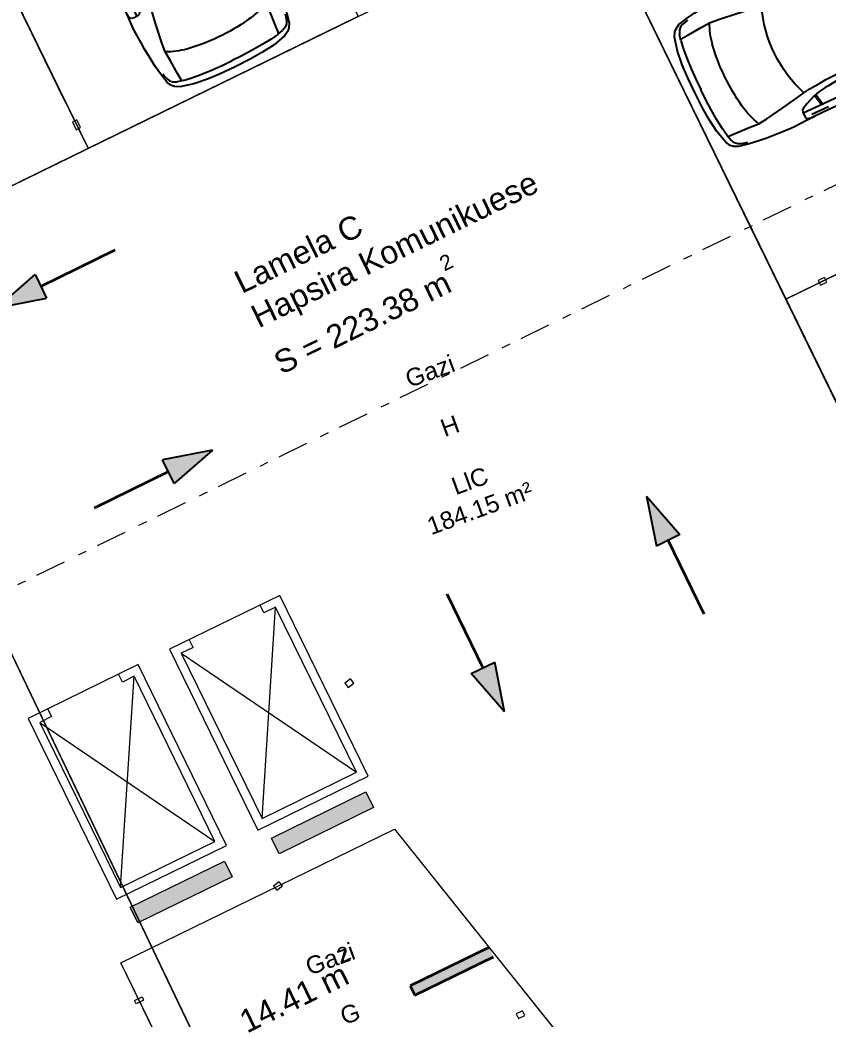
# Model space of a CAD drawing. Header units: metres. Extents: x 7511783 to 7512372, y 4692307 to 4692611.
# Drawn here: x 7512322.15 to 7512331.39, y 4692562.33 to 4692573.75 of the extents above; entities that cross this region are included whole.
import ezdxf

# ---------------------------------------------------------------- set-up
doc = ezdxf.new("R2010")
doc.units = ezdxf.units.M
doc.linetypes.add('Dot & Dashed', pattern=[670.2777624130249, 352.777767181396, -176.388883590699, 0, -141.11111164093])
doc.linetypes.add('Long Dashed', pattern=[793.7499761581425, 476.2499928474427, -317.4999833106998])
for name, color, linetype, lineweight in [('2D Drafting - General_Pen_No__2', 8, 'Continuous', 0), ('2D Drafting - General_Pen_No__42', 8, 'Continuous', 0), ('2D Drafting - General_Pen_No__82', 253, 'Continuous', 0), ('A - Fill Zone_Pen_No__156', 165, 'Continuous', 0), ('A - Muret', 7, 'Continuous', 0), ('A - Muret_Pen_No__102', 254, 'Continuous', 0), ('A - Muret_Pen_No__7', 7, 'Continuous', 0), ('A - Shtyllat', 7, 'Continuous', 0), ('A - Shtyllat_Pen_No__1', 7, 'Continuous', 0), ('A -Polyline', 7, 'Continuous', 0), ('A -Polyline_Pen_No__42', 8, 'Continuous', 0), ('A -Polyline_Pen_No__48', 14, 'Continuous', 0), ('A -Polyline_Pen_No__8', 14, 'Continuous', 0), ('garazhat-netw-amiri - b1', 20, 'Continuous', 0), ('Interior - Furniture _Pen_No__42', 8, 'Continuous', 0), ('Marker - Section', 7, 'Continuous', 0), ('Marker - Section_Pen_No__85', 151, 'Continuous', 0), ('vijat rregullim', 1, 'Continuous', 0)]:
    doc.layers.add(name, color=color, linetype=linetype, lineweight=lineweight)
doc.styles.add('GENERATED_STYLE_1', font='arial.ttf')
doc.styles.get("Standard").update_dxf_attribs({"font": 'arial.ttf'})

# ---------------------------------------------------------------- blocks, each defined once
blk = doc.blocks.new('Wall_26', base_point=(-600.0000000000014, -11500.83965125988))
at = {"layer": 'A - Muret_Pen_No__102', "linetype": 'Continuous', "lineweight": 0}
blk.add_hatch(color=254, dxfattribs=at).paths.add_polyline_path([(-600.0000000000014, -11500.83965125988), (-1600.000000000003, -11500.83965125988), (-1600.000000000003, -11620.83965125988), (-600.0000000000014, -11620.83965125988)])
at = {"layer": 'A - Muret_Pen_No__7', "color": 7, "linetype": 'Continuous', "lineweight": 35, "flags": 128}
for points in [[(-600.0000000000014, -11500.83965125988), (-1600.000000000003, -11500.83965125988)], [(-1600.000000000003, -11500.83965125988), (-1600.000000000003, -11620.83965125988)], [(-1600.000000000003, -11620.83965125988), (-600.0000000000014, -11620.83965125988)]]:
    blk.add_lwpolyline(points, dxfattribs=at)
blk = doc.blocks.new('Column_26', base_point=(2802.500000000002, 14980))
at = {"layer": 'A - Shtyllat_Pen_No__1', "color": 7, "linetype": 'Continuous', "lineweight": 13, "flags": 128}
blk.add_lwpolyline([(2850.000000000003, 15000), (2850.000000000003, 14960), (2755.000000000002, 14960), (2755.000000000002, 15000)], close=True, dxfattribs=at)
blk = doc.blocks.new('Column_65', base_point=(6724.902781676206, 12956.7634294679))
at = {"layer": 'A - Shtyllat_Pen_No__1', "color": 7, "linetype": 'Continuous', "lineweight": 13, "flags": 128}
blk.add_lwpolyline([(6770.500561939939, 12936.24898492215), (6757.364026913966, 12994.79325404827), (6679.305001412474, 12977.27787401364), (6692.441536438447, 12918.73360488752)], close=True, dxfattribs=at)
blk = doc.blocks.new('Column_66', base_point=(6061.401064913532, 12807.88269917354))
at = {"layer": 'A - Shtyllat_Pen_No__1', "color": 7, "linetype": 'Continuous', "lineweight": 13, "flags": 128}
blk.add_lwpolyline([(6106.998845177264, 12787.3682546278), (6093.862310151291, 12845.91252375391), (6015.8032846498, 12828.39714371928), (6028.939819675772, 12769.85287459317)], close=True, dxfattribs=at)
blk = doc.blocks.new('Column_76', base_point=(6635.000000000004, 13874.91603487401))
at = {"layer": 'A - Shtyllat_Pen_No__1', "color": 7, "linetype": 'Continuous', "lineweight": 13, "flags": 128}
blk.add_lwpolyline([(6662.500000000004, 13924.91603487401), (6607.500000000003, 13924.91603487401), (6607.500000000003, 13824.91603487401), (6662.500000000004, 13824.91603487401)], close=True, dxfattribs=at)
blk = doc.blocks.new('Column_80', base_point=(445.0000000000011, 14410))
at = {"layer": 'A - Shtyllat_Pen_No__1', "color": 7, "linetype": 'Continuous', "lineweight": 13, "flags": 128}
blk.add_lwpolyline([(405.0000000000011, 14440), (405.0000000000011, 14380), (485.0000000000012, 14380), (485.0000000000012, 14440)], close=True, dxfattribs=at)
blk = doc.blocks.new('Column_81', base_point=(990.0000000000013, 13829.91603487401))
at = {"layer": 'A - Shtyllat_Pen_No__1', "color": 7, "linetype": 'Continuous', "lineweight": 13, "flags": 128}
blk.add_lwpolyline([(950.0000000000013, 13859.91603487401), (950.0000000000013, 13799.91603487401), (1030.000000000001, 13799.91603487401), (1030.000000000001, 13859.91603487401)], close=True, dxfattribs=at)
blk = doc.blocks.new('Car 05 22')
at = {"layer": 'Interior - Furniture _Pen_No__42', "color": 8, "linetype": 'Continuous', "lineweight": 25}
for p, q in [((1961.117547741, 983.221158223), (1928.938242309, 983.221158223)), ((1928.938242309, 983.221158223), (1957.843908175, 858.0544967500001)), ((1996.903176747, 974.9060932165999), (1961.117547741, 983.221158223)), ((2026.89661068, 945.007687052), (1996.903176747, 974.9060932165999)), ((2054.5732194, 897.577022836), (2026.89661068, 945.007687052)), ((-585.227090103, 801.027979058), (-706.3378894982, 775.7872218095)), ((-483.1389679684001, 817.2581826864), (-585.227090103, 801.027979058)), ((-372.3345973750002, 830.229933465), (-483.1389679684001, 817.2581826864)), ((-251.752794228, 841.043733947), (-372.3345973750002, 830.229933465)), ((-168.2198443133, 844.6061713611999), (-251.752794228, 841.043733947)), ((-78.35772569479998, 850.6357850930001), (-168.2198443133, 844.6061713611999)), ((-24.036324899, 852.2918850640001), (-78.35772569479998, 850.6357850930001)), ((40.3182760438, 852.3336850629998), (-24.036324899, 852.2918850640001)), ((230.8030912739, 845.5192631063), (40.3182760438, 852.3336850629998)), ((124.560977278, 791.3967861309999), (129.0398444, 820.4687779309999)), ((129.0398444, 820.4687779309999), (138.886242882, 832.3883788069998)), ((138.886242882, 832.3883788069998), (165.168377873, 840.275885275)), ((165.168377873, 840.275885275), (194.733578306, 844.324685204)), ((194.733578306, 844.324685204), (230.803091274, 845.519263106)), ((210.873013229, 809.2317387879999), (418.0703055720001, 816.1926024380003)), ((400.0158099590001, 847.596806379), (230.8030912739, 845.5192631063)), ((590.7241636140001, 851.6786068920001), (400.0158099590001, 847.596806379)), ((856.5325990199999, 856.169707455), (590.7241636140001, 851.6786068920001)), ((1129.8609284, 858.5331077519999), (856.5325990199999, 856.169707455)), ((1115.14443198, 808.948201529), (1108.59023357, 773.98329714)), ((1119.51383092, 833.2672045809999), (1115.14443198, 808.948201529)), ((1120.16623076, 836.3248049650001), (1119.51383092, 833.2672045809999)), ((1120.69723063, 838.160005195), (1120.16623076, 836.3248049650001)), ((1129.8609284, 858.5331077519999), (1120.69723063, 838.160005195)), ((1536.1071561, 860.3802508980001), (1129.8609284, 858.5331077519999)), ((1162.63563846, 830.4777734580001), (1220.13025657, 829.0713745190002)), ((1220.13025657, 829.0713745190002), (1369.65750367, 831.489072695)), ((1957.843908175, 858.0544967500001), (1536.1071561, 860.3802508980001)), ((1957.84390817, 858.0544967500001), (1977.22141076, 777.427813481)), ((2067.91700908, 857.6794056350001), (2054.5732194, 897.577022836)), ((2063.35562216, 792.2740022800001), (2070.42572439, 799.8521965630001)), ((2119.91703998, 857.4374531180001), (2067.91700908, 857.6794056350001)), ((2075.28112592, 835.6608695470001), (2067.91700908, 857.6794056350001)), ((2070.42572439, 799.8521965630001), (2075.2191259, 809.3983893609999)), ((2075.2191259, 809.3983893609999), (2075.28112592, 835.6608695470001)), ((2193.165590015, 856.4504063259001), (2119.91703998, 857.4374531180001)), ((2148.02030692, 790.4828861469999), (2166.81146925, 813.814537484)), ((2166.81146925, 813.814537484), (2182.27381684, 834.081841238)), ((2182.27381684, 834.081841238), (2193.16559002, 856.4504063260001)), ((2808.01466132, 852.5547640039999), (2193.165590015, 856.4504063259001)), ((2855.711363900001, 852.6327640009998), (2808.01466132, 852.5547640039999)), ((2808.01466132, 852.5547640039999), (2876.86636504, 843.317264394)), ((2891.44016583, 852.5287640049999), (2855.711363900001, 852.6327640009998)), ((2876.86636504, 843.317264394), (2954.16376923, 813.731165643)), ((2922.51356751, 852.034364026), (2891.44016583, 852.5287640049999)), ((2904.11849592, 832.8863289209997), (2905.06820589, 832.8379901159999)), ((2945.17226874, 849.4061641369999), (2922.51356751, 852.034364026)), ((2989.61447115, 839.6482645490003), (2945.17226874, 849.4061641369999)), ((2954.16376923, 813.731165643), (3075.78877375, 774.6896785450001)), ((3013.55027244, 833.064864827), (2989.61447115, 839.6482645490003)), ((3154.26138006, 782.5577669589998), (3013.55027244, 833.064864827)), ((-784.8200333720001, 721.8124613509999), (-815.0478655078, 667.7598955197002)), ((-757.6903274910002, 747.022066986), (-784.8200333720001, 721.8124613509999)), ((-706.3378894982, 775.7872218095), (-757.6903274910002, 747.022066986)), ((-729.425104913, 716.3992494200002), (-750.577082573, 669.7773949330001)), ((-701.0941271610001, 743.2591195180001), (-729.425104913, 716.3992494200002)), ((-664.8727541800001, 760.961322365), (-701.0941271610001, 743.2591195180001)), ((-626.571782751, 772.4860242179999), (-664.8727541800001, 760.961322365)), ((-594.8871138119998, 778.4895580349998), (-626.571782751, 772.4860242179999)), ((125.693926866, 743.8968737240001), (124.560977278, 791.3967861309999)), ((327.3887276080001, 761.920895626), (125.394377448, 756.455747737)), ((132.429139117, 722.8048827370001), (125.693926866, 743.8968737240001)), ((146.670770152, 710.6062742990001), (132.429139117, 722.8048827370001)), ((171.252864179, 696.6287725440001), (146.670770152, 710.6062742990001)), ((212.566754139, 676.5412700230002), (171.252864179, 696.6287725440001)), ((521.9507803269998, 764.6728959719999), (327.3887276080001, 761.920895626)), ((355.2943663540001, 762.315609428), (339.1227247570001, 683.1192857359999)), ((373.4006373970002, 762.5717151969999), (357.2289958010001, 683.375391506)), ((813.627009446, 769.327996556), (521.9507803269998, 764.6728959719999)), ((1108.59023357, 773.98329714), (813.627009446, 769.327996556)), ((1036.25651944, 772.8416796290002), (996.5002997029998, 578.7916468290002)), ((1041.96657906, 578.0240872360001), (1107.56627095, 773.967136299)), ((1173.32542975, 774.895061201), (1090.33970038, 577.89253068)), ((1108.59023357, 773.98329714), (1537.61805657, 780.025947399)), ((1537.61805657, 780.025611521), (1974.99295641, 786.0764425990001)), ((2000.39650233, 701.591770694), (1730.35620914, 633.8338533080002)), ((1939.15395607, 686.22492547), (1995.917261, 777.427813481)), ((1977.22141076, 777.427813481), (2019.59119012, 777.427813481)), ((2000.39650233, 701.591770694), (2213.53100788, 762.9814866290001)), ((2019.59119012, 777.427813481), (2044.48611622, 783.069509224)), ((2044.48611622, 783.069509224), (2063.35562216, 792.2740022800001)), ((2068.68333559, 787.696981005), (2065.39356605, 794.4584027669999)), ((2068.68333559, 787.696981005), (2148.02030692, 790.4828861469999)), ((2106.51930118, 732.1586113790001), (2148.02030692, 790.4828861469999)), ((2122.045506540001, 659.9572884350001), (2293.79610906, 697.6509877739999)), ((2148.02030692, 790.4828861469999), (2205.61920777, 792.204186117)), ((2205.61920777, 792.204186117), (2227.21980808, 791.0038861380001)), ((2226.59190807, 769.8777067159999), (2213.53100788, 762.9814866290001)), ((2213.53100788, 762.9814866290001), (2238.34670825, 752.240186817)), ((2234.36910819, 773.9630864369999), (2226.59190807, 769.8828865080001)), ((2227.21980808, 791.0038861380001), (2232.61990816, 790.029986155)), ((2232.61990816, 790.029986155), (2237.93539134, 787.2871225249999)), ((2238.46067648, 776.864360243), (2234.36910819, 773.9630864369999)), ((2240.81890828, 784.03918626), (2237.93539134, 787.2871225249999)), ((2238.34670825, 752.240186817), (2258.53170854, 739.717487037)), ((2238.46067648, 776.864360243), (2240.85090828, 780.5209863219999)), ((2240.85090828, 780.5209863219999), (2240.81890828, 784.03918626)), ((2258.53170854, 739.717487037), (2269.0398087, 731.086787188)), ((2269.0398087, 731.086787188), (2278.83550884, 721.965087348)), ((2278.83550884, 721.965087348), (2293.79610906, 697.6509877739999)), ((2293.79610906, 697.6509877739999), (2317.1870094, 700.7385877199999)), ((2293.79610906, 697.6386630720001), (2293.79610906, 697.6509877739999)), ((2317.1870094, 700.7385877199999), (2345.74280982, 702.7498876850001)), ((2355.134199750001, 639.912801441), (2317.1870094, 700.7385877199999)), ((2345.74280982, 702.7498876850001), (2378.929310310001, 702.0184876970001)), ((2410.10490185, 649.1086815510001), (2378.929310310001, 702.0184876970001)), ((2378.929310310001, 702.0184876970001), (2410.57231077, 694.2028878339999)), ((2410.57231077, 694.2028878339999), (2410.58631694, 694.1782473540001)), ((2428.73881104, 681.7061880529999), (2410.57231077, 694.2028878339999)), ((2428.73881104, 681.7061880529999), (2457.25830016, 700.035535323)), ((2457.25830016, 700.035535323), (2535.4819126, 697.9905877680001)), ((2535.422612600001, 697.9916562040003), (2673.21491462, 695.5089878119999)), ((2535.46586986, 697.9894090810001), (2535.4819126, 697.988971943)), ((2673.21491462, 695.5089878119999), (2787.200816290001, 691.4809878819998)), ((2787.200816290001, 691.4809878819998), (2868.415817480001, 687.223087957)), ((2868.395882330001, 687.22488671), (2959.72331881, 678.984388101)), ((2959.72331881, 678.984388101), (2868.415817480001, 687.1969879569999)), ((3022.47491973, 758.305686711), (3023.66221975, 762.4851866380001)), ((3024.49924208, 753.7186598590001), (3022.47491973, 758.305686711)), ((3023.66221975, 762.4851866380001), (3034.64521991, 765.0503865930001)), ((3037.91041996, 743.452886971), (3024.49924208, 753.7186598590001)), ((3034.64521991, 765.0503865930001), (3046.93432009, 763.817386614)), ((3050.61522015, 730.6688871950001), (3037.91041996, 743.452886971)), ((3046.93432009, 763.817386614), (3060.9451203, 762.9292866300001)), ((3064.50712035, 714.6457874760001), (3050.61522015, 730.6688871950001)), ((3060.9451203, 762.9292866300001), (3089.85712072, 757.3861867269998)), ((3076.97452053, 697.807687771), (3064.50712035, 714.6457874760001)), ((3100.48402088, 763.1120866269999), (3075.78877375, 774.6896785450001)), ((3100.00912087, 656.556188494), (3076.97452053, 697.807687771)), ((3089.85712072, 757.3861867269998), (3108.43932099, 751.4304868319999)), ((3114.13862108, 753.3111867989999), (3100.48402088, 763.1120866269999)), ((3108.43932099, 751.4304868319999), (3122.8656212, 746.4359869189999)), ((3122.8656212, 746.4359869189999), (3114.13862108, 753.3111867989999)), ((3170.0706946, 726.5554905960001), (3122.8656212, 746.4359869189999)), ((3235.883818752, 747.6101556219), (3154.26138006, 782.5577669589998)), ((3211.69204952, 701.0151137130001), (3170.0706946, 726.5554905960001)), ((3254.25934432, 663.1775183300001), (3211.69204952, 701.0151137130001)), ((3269.07948628, 728.3294692490001), (3235.883818752, 747.6101556219)), ((3298.56678787, 705.6390702070001), (3269.07948628, 728.3294692490001)), ((3337.33388997, 663.3806719909999), (3298.56678787, 705.6390702070001)), ((-815.0478655078, 667.7598955197002), (-855.0523550635, 511.0116477078998)), ((-768.2719792499998, 602.2788720830002), (-782.764796709, 510.0106247469999)), ((-768.2719792499998, 602.2788720830002), (-750.577082573, 669.7773949330001)), ((-764.3441764490001, 617.261773195), (-665.728145997, 623.9546285630003)), ((-665.728145997, 623.9546285630003), (-500.877431885, 634.180288886)), ((-500.877431885, 634.180288886), (-383.0238853850001, 641.9613403830001)), ((-383.0238853850001, 641.9613403830001), (-274.220886173, 631.318400078)), ((-274.220886173, 631.318400078), (-56.404854203, 600.536895199)), ((-56.404854203, 600.536895199), (145.941775497, 566.5900898169999)), ((266.3151410770001, 654.566867265), (212.566754139, 676.5412700230002)), ((319.4903281550001, 636.426864989), (266.3151410770001, 654.566867265)), ((392.7088835140001, 617.8124267930001), (319.4903281550001, 636.426864989)), ((339.1227247570001, 683.1192857359999), (329.5580559370001, 633.8673348859999)), ((357.2289958010001, 683.375391506), (346.76505809, 629.492778784)), ((474.8166917820001, 607.1053878569999), (392.7088835140001, 617.8124267930001)), ((521.3449804749999, 601.6186871690002), (474.8166917820001, 607.1053878569999)), ((569.9935686519999, 596.8381865689998), (521.3449804749999, 601.6186871690002)), ((652.59274858, 590.9845858339997), (569.9935686519999, 596.8381865689998)), ((772.8388193580001, 584.9903850819998), (652.59274858, 590.9845858339997)), ((907.2666866909999, 580.298084493), (772.8388193580001, 584.9903850819998)), ((1041.96657906, 578.0240872360001), (907.2666866909999, 580.298084493)), ((1227.79815085, 577.5186957939999), (1041.96657906, 578.0240872360001)), ((1316.09897866, 580.475793563), (1227.79815085, 577.5186957939999)), ((1403.02450604, 584.4121905939998), (1316.09897866, 580.475793563)), ((1483.8761315, 590.1361862749999), (1403.02450604, 584.4121905939998)), ((1562.00595611, 600.596478384), (1483.8761315, 590.1361862749999)), ((1730.35620914, 633.8338533080002), (1562.00595611, 600.596478384)), ((1610.72419049, 544.0665862469999), (1779.61280153, 581.7538898049997)), ((1779.61280153, 581.7538898049997), (1952.84760406, 621.338789111)), ((1952.84760406, 621.338789111), (2122.045506540001, 659.9572884350001)), ((2379.77420337, 575.387091212), (2355.13301598, 639.9159014410001)), ((2397.334105950001, 514.2584815219999), (2379.77250853, 575.3929912130001)), ((2436.02871163, 583.2244924540001), (2410.10490185, 649.1086815510001)), ((2428.77597173, 681.700745325), (2428.73881104, 681.7061880529999)), ((2428.77597173, 681.700745325), (2456.66545813, 639.8418234830003)), ((2453.63941421, 521.616582688), (2436.02871163, 583.2244924540001)), ((2456.66545813, 639.8418234830003), (2487.236391870001, 574.2621729599999)), ((2487.236391870001, 574.2621729599999), (2491.79934275, 562.0052962960001)), ((2959.72331881, 678.984388101), (3047.2313201, 666.2002883250001)), ((3047.20992906, 666.2041971140001), (3100.00912087, 656.556188494)), ((3152.92075342, 553.873393456), (3100.00912087, 656.556188494)), ((3301.867263790001, 602.80900872), (3254.25934432, 663.1775183300001)), ((3301.867263790001, 602.80900872), (3346.015513130001, 501.4217980699999)), ((3374.49419199, 603.583974516), (3337.33388997, 663.3806719909999)), ((3418.40079436, 512.7439783509999), (3374.49419199, 603.583974516)), ((-855.0523550635, 511.0116477078998), (-874.6778528530002, 344.9579771100001)), ((-782.7621654889999, 510.027376359), (-794.5333543099999, 390.6265818930001)), ((145.941775497, 566.5900898169999), (233.261172115, 552.312592089)), ((233.261172115, 552.312592089), (315.3092800730001, 541.359190513)), ((315.2936019620001, 541.3606176840001), (384.2945810830001, 535.0794906230001)), ((384.2815104790001, 535.080362318), (454.174320738, 530.4191213629999)), ((454.170282107, 530.4193907049998), (526.242583163, 526.2868907769997)), ((526.2331313149998, 526.2873073839999), (627.7018846490002, 521.814890855)), ((627.698546207, 521.8149872519999), (756.75876515, 518.0884218199999)), ((756.75876515, 518.0884218199999), (1322.62824821, 518.052230308)), ((1322.62824821, 518.052230308), (1420.49779626, 521.652890858)), ((1420.49066257, 521.652523245), (1466.64156934, 524.030772681)), ((1466.62639694, 524.0299908169999), (1510.87647584, 527.594696836)), ((1510.85529759, 527.5929907539999), (1554.25309822, 533.0576906580001)), ((1554.25309822, 533.0576906580001), (1596.82961355, 540.969674969)), ((1597.28918852, 541.1774857889999), (1596.65116701, 540.8889849259999)), ((2419.31580918, 395.7362626700001), (2397.33316008, 514.2635815229997)), ((2477.61661773, 401.0764635800001), (2453.63941421, 521.616582688)), ((2491.79994982, 562.0052962960001), (2517.90263133, 477.034766618)), ((2517.90263133, 477.034766618), (2537.54372273, 384.0810341510001)), ((3189.62073735, 475.569766106), (3152.92075342, 553.873393456)), ((3199.39883308, 466.7584630290001), (3189.62073735, 475.569766106)), ((3220.69886845, 454.388540188), (3199.39883308, 466.7584630290001)), ((3346.015513130001, 501.4217980699999), (3374.297465860001, 419.557472908)), ((3457.47689648, 393.0984834030001), (3418.40079436, 512.7439783509999)), ((-874.6778528530002, 344.9579771100001), (-882.944054645, 194.680643518)), ((-794.5333543099999, 390.6265818930001), (-802.4328468090001, 258.715288008)), ((2433.73206705, 266.091642182), (2419.31580918, 395.7362626700001)), ((2493.88922012, 269.050242651), (2477.61661773, 401.0764635800001)), ((2537.54372273, 384.0810341510001), (2551.45611664, 285.6281997640001)), ((3256.10680826, 439.2417534179999), (3220.67662376, 454.4014587129999)), ((3288.390194130001, 425.101248479), (3256.10680826, 439.2417534179999)), ((3319.36158057, 408.41284265), (3288.390194130001, 425.101248479)), ((3353.46269085, 384.2512837760001), (3319.36158057, 408.41284265)), ((3321.23357975, 370.497229407), (3320.99727986, 362.132926485)), ((3320.99727986, 362.132926485), (3338.31527228, 276.8564967000001)), ((3324.654278260001, 377.297531782), (3321.23357975, 370.497229407)), ((3328.30797666, 379.591332583), (3324.654278260001, 377.297531782)), ((3338.468372210001, 379.4523325350001), (3328.30797666, 379.591332583)), ((3363.640761200001, 357.811724976), (3338.468372210001, 379.4523325350001)), ((3377.182392130001, 359.9734848010001), (3353.46269085, 384.2512837760001)), ((3396.66521323, 315.8049103040001), (3363.640761200001, 357.811724976)), ((3391.09039087, 344.247647689), (3374.297465860001, 419.557472908)), ((3391.09039087, 344.247647689), (3377.182392130001, 359.9734848010001)), ((3468.34279707, 330.9338860280001), (3457.47689648, 393.0984834030001)), ((-802.4328468090001, 258.715288008), (-806.8131426489999, 124.936494209)), ((2441.61713002, 131.955220918), (2433.73181129, 266.093942182)), ((2503.10292147, 133.173421111), (2493.88922012, 269.050242651)), ((2551.45611664, 285.6281997640001), (2559.71041303, 193.693567653)), ((3338.31527228, 276.8564967000001), (3351.882966340001, 172.661960307)), ((3408.0703938, 289.3779877820001), (3396.66521323, 315.8049103040001)), ((3408.0703938, 289.3779877820001), (3413.77629411, 267.259988716)), ((3413.77548775, 267.2641933500001), (3418.45445829, 242.866384828)), ((3418.452194370001, 242.878189745), (3424.044894670001, 200.723791525)), ((3474.4914974, 263.721088865), (3468.34279707, 330.9338860280001)), ((3478.33319761, 199.917191559), (3474.4914974, 263.721088865)), ((-882.944054645, 194.680643518), (-885.3767076889999, 0)), ((-806.8131426489999, 124.936494209), (-808.0470753050001, 0)), ((2444.0197128, -0.0273000043277), (2441.61701245, 131.957220918)), ((2506.01959488, -3.86e-13), (2503.10292147, 133.173421111)), ((2559.71041303, 193.693567653), (2564.38081099, 101.185635342)), ((3351.882966340001, 172.661960307), (3358.343763510001, 75.87012649980001)), ((3424.044894670001, 200.723791525), (3427.72848251, 152.023715234)), ((3432.36383112, 39.98011396419999), (3427.72848251, 152.023715234)), ((3479.35651311, 164.9481933352), (3478.33319761, 199.917191559)), ((3489.519598210001, 164.9481933352), (3479.35651311, 164.9481933352)), ((3489.519598210001, -164.9481933352), (3489.519598210001, 164.9481933352)), ((-885.3767076889999, 0), (-882.944054645, -194.680643518)), ((-806.8131426489999, -124.936494209), (-808.0470753050001, 1.477e-13)), ((2444.0197128, 0.0273000043271), (2441.61701245, -131.957220918)), ((2564.38081099, 101.185635342), (2566.01761027, -0.00610000213065)), ((2564.38081099, -101.185635342), (2566.01761027, 0.00610000212997)), ((3353.95786543, 27.8932505984), (3358.343763510001, 75.87012649980001)), ((3353.95786543, 27.8932505984), (3353.95786543, -0.7649002671629999)), ((3353.95786543, -27.8932505984), (3353.95786543, 0.7649002671619999)), ((3370.89075802, 11.74110410089999), (3370.32315827, -0.7649002671629999)), ((3370.89075802, -11.74110410089999), (3370.32315827, 0.7649002671619999)), ((3372.49235732, 23.6550082622), (3370.89075802, 11.74110410089999)), ((3376.267285060001, 38.99395092400001), (3372.49235732, 23.6550082622)), ((3381.98685317, 46.5714162664), (3376.267285060001, 38.99395092400001)), ((3386.21005132, 48.3522168884), (3381.98685317, 46.5714162664)), ((3386.21005132, 48.3522168884), (3394.28954778, 48.3522168884)), ((3398.51284593, 46.5714162664), (3394.28954778, 48.3522168884)), ((3404.23226311, 38.99375151340001), (3398.51284593, 46.5714162664)), ((3404.23226311, 38.99375151340001), (3408.00714178, 23.6550082622)), ((3408.00714178, 23.6550082622), (3409.766541010001, 8.055102813469999)), ((3409.766541010001, 8.055102813469999), (3409.766541010001, -4.961e-13)), ((3431.76949509, 57.3729975776), (3431.76949509, 56.7710829698)), ((3432.04453126, -0.0109000038072), (3432.36383112, 39.98011396419999)), ((3432.04453126, 0.0109000038063), (3432.36383112, -39.98011396419999)), ((2506.01959488, -2.78e-13), (2503.10292147, -133.173421111)), ((2559.71041303, -193.693567653), (2564.38081099, -101.185635342)), ((3351.882966340001, -172.661960307), (3358.343763510001, -75.87012649980001)), ((3353.95786543, -27.8932505984), (3358.343763510001, -75.87012649980001)), ((3372.49235732, -23.6550082622), (3370.89075802, -11.74110410089999)), ((3376.267285060001, -38.99395092400001), (3372.49235732, -23.6550082622)), ((3381.98685317, -46.5714162664), (3376.267285060001, -38.99395092400001)), ((3386.21005132, -48.3522168884), (3381.98685317, -46.5714162664)), ((3386.21005132, -48.3522168884), (3394.28954778, -48.3522168884)), ((3398.51284593, -46.5714162664), (3394.28954778, -48.3522168884)), ((3404.23226311, -38.99375151340001), (3398.51284593, -46.5714162664)), ((3404.23226311, -38.99375151340001), (3408.00714178, -23.6550082622)), ((3408.00714178, -23.6550082622), (3409.766541010001, -8.055102813469999)), ((3409.766541010001, -8.055102813469999), (3409.766541010001, -3.892e-13)), ((3432.36383112, -39.98011396419999), (3427.72848251, -152.023715234)), ((3431.76949509, -57.3729975776), (3431.76949509, -56.7710829698)), ((-882.944054645, -194.680643518), (-874.6778528530002, -344.9579771100001)), ((-802.4328468090001, -258.715288008), (-806.8131426489999, -124.936494209)), ((2441.61713002, -131.955220918), (2433.73181129, -266.093942182)), ((2503.10292147, -133.173421111), (2493.88922012, -269.050242651)), ((2551.45611664, -285.6281997640001), (2559.71041303, -193.693567653)), ((3338.31527228, -276.8564967000001), (3351.882966340001, -172.661960307)), ((3418.452194370001, -242.878189745), (3424.044894670001, -200.723791525)), ((3424.044894670001, -200.723791525), (3427.72848251, -152.023715234)), ((3474.4914974, -263.721088865), (3478.33319761, -199.917191559)), ((3478.33319761, -199.917191559), (3479.35651311, -164.9481933352)), ((3479.35651311, -164.9481933352), (3489.519598210001, -164.9481933352)), ((-794.5333543099999, -390.6265818930001), (-802.4328468090001, -258.715288008)), ((2433.73206705, -266.091642182), (2419.31580918, -395.7362626700001)), ((2493.88922012, -269.050242651), (2477.61661773, -401.0764635800001)), ((2537.54372273, -384.0810341510001), (2551.45611664, -285.6281997640001)), ((3320.99727986, -362.132926485), (3338.31527228, -276.8564967000001)), ((3396.66521323, -315.8049103040001), (3363.640761200001, -357.811724976)), ((3408.0703938, -289.3779877820001), (3396.66521323, -315.8049103040001)), ((3408.0703938, -289.3779877820001), (3413.77629411, -267.259988716)), ((3413.77548775, -267.2641933500001), (3418.45445829, -242.866384828)), ((3457.47689648, -393.0984834030001), (3468.34279707, -330.9338860280001)), ((3468.34279707, -330.9338860280001), (3474.4914974, -263.721088865)), ((-874.6778528530002, -344.9579771100001), (-855.0523550635, -511.0116477078998)), ((-782.7621654889999, -510.027376359), (-794.5333543099999, -390.6265818930001)), ((2419.31580918, -395.7362626700001), (2397.33316008, -514.2635815229997)), ((2477.61661773, -401.0764635800001), (2453.63941421, -521.616582688)), ((2517.90263133, -477.034766618), (2537.54372273, -384.0810341510001)), ((3220.69886845, -454.388540188), (3199.39883308, -466.7584630290001)), ((3256.10680826, -439.2417534179999), (3220.67662376, -454.4014587129999)), ((3288.390194130001, -425.101248479), (3256.10680826, -439.2417534179999)), ((3319.36158057, -408.41284265), (3288.390194130001, -425.101248479)), ((3353.46269085, -384.2512837760001), (3319.36158057, -408.41284265)), ((3321.23357975, -370.497229407), (3320.99727986, -362.132926485)), ((3324.654278260001, -377.297531782), (3321.23357975, -370.497229407)), ((3328.30797666, -379.591332583), (3324.654278260001, -377.297531782)), ((3338.468372210001, -379.4523325350001), (3328.30797666, -379.591332583)), ((3363.640761200001, -357.811724976), (3338.468372210001, -379.4523325350001)), ((3346.015513130001, -501.4217980699999), (3374.297465860001, -419.557472908)), ((3377.182392130001, -359.9734848010001), (3353.46269085, -384.2512837760001)), ((3391.09039087, -344.247647689), (3374.297465860001, -419.557472908)), ((3391.09039087, -344.247647689), (3377.182392130001, -359.9734848010001)), ((3418.40079436, -512.7439783509999), (3457.47689648, -393.0984834030001)), ((-855.0523550635, -511.0116477078998), (-815.0478655078, -667.7598955197002)), ((-768.2719792499998, -602.2788720830002), (-782.764796709, -510.0106247469999)), ((-56.404854203, -600.536895199), (145.941775497, -566.5900898169999)), ((145.941775497, -566.5900898169999), (233.261172115, -552.312592089)), ((233.261172115, -552.312592089), (315.3092800730001, -541.359190513)), ((315.2936019620001, -541.3606176840001), (384.2945810830001, -535.0794906230001)), ((384.2815104790001, -535.080362318), (454.174320738, -530.4191213629999)), ((454.170282107, -530.4193907049998), (526.242583163, -526.2868907769997)), ((526.2331313149998, -526.2873073839999), (627.7018846490002, -521.814890855)), ((627.698546207, -521.8149872519999), (756.75876515, -518.0884218199999)), ((756.75876515, -518.0884218199999), (1322.62824821, -518.052230308)), ((1322.62824821, -518.052230308), (1420.49779626, -521.652890858)), ((1420.49066257, -521.652523245), (1466.64156934, -524.030772681)), ((1466.62639694, -524.0299908169999), (1510.87647584, -527.594696836)), ((1510.85529759, -527.5929907539999), (1554.25309822, -533.0576906580001)), ((1554.25309822, -533.0576906580001), (1596.82961355, -540.969674969)), ((1597.28918852, -541.1774857889999), (1596.65116701, -540.8889849259999)), ((1610.72419049, -544.0665862469999), (1779.61280153, -581.7538898049997)), ((2397.334105950001, -514.2584815219999), (2379.77250853, -575.3929912130001)), ((2453.63941421, -521.616582688), (2436.02871163, -583.2244924540001)), ((2487.236391870001, -574.2621729599999), (2491.79934275, -562.0052962960001)), ((2491.79994982, -562.0052962960001), (2517.90263133, -477.034766618)), ((3152.92075342, -553.873393456), (3100.00912087, -656.556188494)), ((3189.62073735, -475.569766106), (3152.92075342, -553.873393456)), ((3199.39883308, -466.7584630290001), (3189.62073735, -475.569766106)), ((3301.867263790001, -602.80900872), (3346.015513130001, -501.4217980699999)), ((3374.49419199, -603.583974516), (3418.40079436, -512.7439783509999)), ((-815.0478655078, -667.7598955197002), (-784.8200333720001, -721.8124613509999)), ((-768.2719792499998, -602.2788720830002), (-750.577082573, -669.7773949330001)), ((-764.3441764490001, -617.261773195), (-665.728145997, -623.9546285630003)), ((-729.425104913, -716.3992494200002), (-750.577082573, -669.7773949330001)), ((-665.728145997, -623.9546285630003), (-500.877431885, -634.180288886)), ((-500.877431885, -634.180288886), (-383.0238853850001, -641.9613403830001)), ((-383.0238853850001, -641.9613403830001), (-274.220886173, -631.318400078)), ((-274.220886173, -631.318400078), (-56.404854203, -600.536895199)), ((212.566754139, -676.5412700230002), (171.252864179, -696.6287725440001)), ((266.3151410770001, -654.566867265), (212.566754139, -676.5412700230002)), ((319.4903281550001, -636.426864989), (266.3151410770001, -654.566867265)), ((392.7088835140001, -617.8124267930001), (319.4903281550001, -636.426864989)), ((339.1227247570001, -683.1192857359999), (329.5580559370001, -633.8673348859999)), ((355.2943663540001, -762.315609428), (339.1227247570001, -683.1192857359999)), ((357.2289958010001, -683.375391506), (346.76505809, -629.492778784)), ((373.4006373970002, -762.5717151969999), (357.2289958010001, -683.375391506)), ((474.8166917820001, -607.1053878569999), (392.7088835140001, -617.8124267930001)), ((521.3449804749999, -601.6186871690002), (474.8166917820001, -607.1053878569999)), ((569.9935686519999, -596.8381865689998), (521.3449804749999, -601.6186871690002)), ((652.59274858, -590.9845858339997), (569.9935686519999, -596.8381865689998)), ((772.8388193580001, -584.9903850819998), (652.59274858, -590.9845858339997)), ((907.2666866909999, -580.298084493), (772.8388193580001, -584.9903850819998)), ((1041.96657906, -578.0240872360001), (907.2666866909999, -580.298084493)), ((1036.25651944, -772.8416796290002), (996.5002997029998, -578.7916468290002)), ((1227.79815085, -577.5186957939999), (1041.96657906, -578.0240872360001)), ((1041.96657906, -578.0240872360001), (1107.56627095, -773.967136299)), ((1173.32542975, -774.895061201), (1090.33970038, -577.89253068)), ((1316.09897866, -580.475793563), (1227.79815085, -577.5186957939999)), ((1403.02450604, -584.4121905939998), (1316.09897866, -580.475793563)), ((1483.8761315, -590.1361862749999), (1403.02450604, -584.4121905939998)), ((1562.00595611, -600.596478384), (1483.8761315, -590.1361862749999)), ((1730.35620914, -633.8338533080002), (1562.00595611, -600.596478384)), ((2000.39650233, -701.591770694), (1730.35620914, -633.8338533080002)), ((1779.61280153, -581.7538898049997), (1952.84760406, -621.338789111)), ((1952.84760406, -621.338789111), (2122.045506540001, -659.9572884350001)), ((2122.045506540001, -659.9572884350001), (2293.79610906, -697.6509877739999)), ((2355.134199750001, -639.912801441), (2317.1870094, -700.7385877199999)), ((2379.77420337, -575.387091212), (2355.13301598, -639.9159014410001)), ((2410.10490185, -649.1086815510001), (2378.929310310001, -702.0184876970001)), ((2436.02871163, -583.2244924540001), (2410.10490185, -649.1086815510001)), ((2428.73881104, -681.7061880529999), (2410.57231077, -694.2028878339999)), ((2428.77597173, -681.700745325), (2428.73881104, -681.7061880529999)), ((2428.73881104, -681.7061880529999), (2457.25830016, -700.035535323)), ((2428.77597173, -681.700745325), (2456.66545813, -639.8418234830003)), ((2456.66545813, -639.8418234830003), (2487.236391870001, -574.2621729599999)), ((2868.395882330001, -687.22488671), (2959.72331881, -678.984388101)), ((2959.72331881, -678.984388101), (2868.415817480001, -687.1969879569999)), ((2959.72331881, -678.984388101), (3047.2313201, -666.2002883250001)), ((3047.20992906, -666.2041971140001), (3100.00912087, -656.556188494)), ((3100.00912087, -656.556188494), (3076.97452053, -697.807687771)), ((3254.25934432, -663.1775183300001), (3211.69204952, -701.0151137130001)), ((3301.867263790001, -602.80900872), (3254.25934432, -663.1775183300001)), ((3298.56678787, -705.6390702070001), (3337.33388997, -663.3806719909999)), ((3337.33388997, -663.3806719909999), (3374.49419199, -603.583974516)), ((-784.8200333720001, -721.8124613509999), (-757.6903274910002, -747.022066986)), ((-757.6903274910002, -747.022066986), (-706.3378894982, -775.7872218095)), ((-701.0941271610001, -743.2591195180001), (-729.425104913, -716.3992494200002)), ((-706.3378894982, -775.7872218095), (-585.227090103, -801.027979058)), ((-664.8727541800001, -760.961322365), (-701.0941271610001, -743.2591195180001)), ((-626.571782751, -772.4860242179999), (-664.8727541800001, -760.961322365)), ((-594.8871138119998, -778.4895580349998), (-626.571782751, -772.4860242179999)), ((125.693926866, -743.8968737240001), (124.560977278, -791.3967861309999)), ((124.560977278, -791.3967861309999), (129.0398444, -820.4687779309999)), ((327.3887276080001, -761.920895626), (125.394377448, -756.455747737)), ((132.429139117, -722.8048827370001), (125.693926866, -743.8968737240001)), ((146.670770152, -710.6062742990001), (132.429139117, -722.8048827370001)), ((171.252864179, -696.6287725440001), (146.670770152, -710.6062742990001)), ((521.9507803269998, -764.6728959719999), (327.3887276080001, -761.920895626)), ((813.627009446, -769.327996556), (521.9507803269998, -764.6728959719999)), ((1108.59023357, -773.98329714), (813.627009446, -769.327996556)), ((1108.59023357, -773.98329714), (1537.61805657, -780.025947399)), ((1115.14443198, -808.948201529), (1108.59023357, -773.98329714)), ((1537.61805657, -780.025611521), (1974.99295641, -786.0764425990001)), ((1939.15395607, -686.22492547), (1995.917261, -777.427813481)), ((1957.84390817, -858.0544967500001), (1977.22141076, -777.427813481)), ((1977.22141076, -777.427813481), (2019.59119012, -777.427813481)), ((2000.39650233, -701.591770694), (2213.53100788, -762.9814866290001)), ((2019.59119012, -777.427813481), (2044.48611622, -783.069509224)), ((2044.48611622, -783.069509224), (2063.35562216, -792.2740022800001)), ((2063.35562216, -792.2740022800001), (2070.42572439, -799.8521965630001)), ((2068.68333559, -787.696981005), (2065.39356605, -794.4584027669999)), ((2068.68333559, -787.696981005), (2148.02030692, -790.4828861469999)), ((2106.51930118, -732.1586113790001), (2148.02030692, -790.4828861469999)), ((2148.02030692, -790.4828861469999), (2166.81146925, -813.814537484)), ((2148.02030692, -790.4828861469999), (2205.61920777, -792.204186117)), ((2205.61920777, -792.204186117), (2227.21980808, -791.0038861380001)), ((2213.53100788, -762.9814866290001), (2238.34670825, -752.240186817)), ((2226.59190807, -769.8777067159999), (2213.53100788, -762.9814866290001)), ((2234.36910819, -773.9630864369999), (2226.59190807, -769.8828865080001)), ((2227.21980808, -791.0038861380001), (2232.61990816, -790.029986155)), ((2232.61990816, -790.029986155), (2237.93539134, -787.2871225249999)), ((2238.46067648, -776.864360243), (2234.36910819, -773.9630864369999)), ((2240.81890828, -784.03918626), (2237.93539134, -787.2871225249999)), ((2238.34670825, -752.240186817), (2258.53170854, -739.717487037)), ((2238.46067648, -776.864360243), (2240.85090828, -780.5209863219999)), ((2240.85090828, -780.5209863219999), (2240.81890828, -784.03918626)), ((2258.53170854, -739.717487037), (2269.0398087, -731.086787188)), ((2269.0398087, -731.086787188), (2278.83550884, -721.965087348)), ((2278.83550884, -721.965087348), (2293.79610906, -697.6509877739999)), ((2293.79610906, -697.6386630720001), (2293.79610906, -697.6509877739999)), ((2293.79610906, -697.6509877739999), (2317.1870094, -700.7385877199999)), ((2317.1870094, -700.7385877199999), (2345.74280982, -702.7498876850001)), ((2345.74280982, -702.7498876850001), (2378.929310310001, -702.0184876970001)), ((2378.929310310001, -702.0184876970001), (2410.57231077, -694.2028878339999)), ((2410.57231077, -694.2028878339999), (2410.58631694, -694.1782473540001)), ((2457.25830016, -700.035535323), (2535.4819126, -697.9905877680001)), ((2535.422612600001, -697.9916562040003), (2673.21491462, -695.5089878119999)), ((2535.46586986, -697.9894090810001), (2535.4819126, -697.988971943)), ((2673.21491462, -695.5089878119999), (2787.200816290001, -691.4809878819998)), ((2787.200816290001, -691.4809878819998), (2868.415817480001, -687.223087957)), ((2954.16376923, -813.731165643), (3075.78877375, -774.6896785450001)), ((3013.55027244, -833.064864827), (3154.26138006, -782.5577669589998)), ((3024.49924208, -753.7186598590001), (3022.47491973, -758.305686711)), ((3022.47491973, -758.305686711), (3023.66221975, -762.4851866380001)), ((3023.66221975, -762.4851866380001), (3034.64521991, -765.0503865930001)), ((3037.91041996, -743.452886971), (3024.49924208, -753.7186598590001)), ((3034.64521991, -765.0503865930001), (3046.93432009, -763.817386614)), ((3050.61522015, -730.6688871950001), (3037.91041996, -743.452886971)), ((3046.93432009, -763.817386614), (3060.9451203, -762.9292866300001)), ((3064.50712035, -714.6457874760001), (3050.61522015, -730.6688871950001)), ((3060.9451203, -762.9292866300001), (3089.85712072, -757.3861867269998)), ((3076.97452053, -697.807687771), (3064.50712035, -714.6457874760001)), ((3100.48402088, -763.1120866269999), (3075.78877375, -774.6896785450001)), ((3089.85712072, -757.3861867269998), (3108.43932099, -751.4304868319999)), ((3114.13862108, -753.3111867989999), (3100.48402088, -763.1120866269999)), ((3108.43932099, -751.4304868319999), (3122.8656212, -746.4359869189999)), ((3122.8656212, -746.4359869189999), (3114.13862108, -753.3111867989999)), ((3170.0706946, -726.5554905960001), (3122.8656212, -746.4359869189999)), ((3154.26138006, -782.5577669589998), (3235.883818752, -747.6101556219)), ((3211.69204952, -701.0151137130001), (3170.0706946, -726.5554905960001)), ((3235.883818752, -747.6101556219), (3269.07948628, -728.3294692490001)), ((3269.07948628, -728.3294692490001), (3298.56678787, -705.6390702070001)), ((-585.227090103, -801.027979058), (-483.149337101, -817.256968783)), ((-483.149337101, -817.256968783), (-372.3345973750002, -830.229933465)), ((-372.3345973750002, -830.229933465), (-251.752794228, -841.043733947)), ((-251.752794228, -841.043733947), (-168.2198443133, -844.6061713611999)), ((-168.2198443133, -844.6061713611999), (-78.35772569479998, -850.6357850930001)), ((-78.35772569479998, -850.6357850930001), (-24.036324899, -852.2918850640001)), ((-24.036324899, -852.2918850640001), (40.3182760438, -852.3336850629998)), ((40.3182760438, -852.3336850629998), (230.8030912739, -845.5192631063)), ((129.0398444, -820.4687779309999), (138.886242882, -832.3883788069998)), ((138.886242882, -832.3883788069998), (165.168377873, -840.275885275)), ((165.168377873, -840.275885275), (194.733578306, -844.324685204)), ((194.733578306, -844.324685204), (230.803091274, -845.519263106)), ((210.873013229, -809.2317387879999), (418.0703055720001, -816.1926024380003)), ((230.8030912739, -845.5192631063), (400.0158099590001, -847.596806379)), ((400.0158099590001, -847.596806379), (590.7241636140001, -851.6786068920001)), ((590.7241636140001, -851.6786068920001), (856.5325990199999, -856.169707455)), ((856.5325990199999, -856.169707455), (1129.8609284, -858.5331077519999)), ((1119.51383092, -833.2672045809999), (1115.14443198, -808.948201529)), ((1120.16623076, -836.3248049650001), (1119.51383092, -833.2672045809999)), ((1120.69723063, -838.160005195), (1120.16623076, -836.3248049650001)), ((1129.8609284, -858.5331077519999), (1120.69723063, -838.160005195)), ((1129.8609284, -858.5331077519999), (1536.1071561, -860.3802508980001)), ((1162.63563846, -830.4777734580001), (1220.13025657, -829.0713745190002)), ((1220.13025657, -829.0713745190002), (1369.65750367, -831.489072695)), ((1536.1071561, -860.3802508980001), (1957.84390817, -858.0544967500001)), ((1957.84390817, -858.0544967500001), (1928.938242309, -983.221158223)), ((2026.89661068, -945.007687052), (2054.5732194, -897.577022836)), ((2054.5732194, -897.577022836), (2067.917009081, -857.6794056350001)), ((2075.28112592, -835.6608695470001), (2067.91700908, -857.6794056350001)), ((2067.917009081, -857.6794056350001), (2119.91703998, -857.4374531180001)), ((2070.42572439, -799.8521965630001), (2075.2191259, -809.3983893609999)), ((2075.2191259, -809.3983893609999), (2075.28112592, -835.6608695470001)), ((2119.91703998, -857.4374531180001), (2193.165590015, -856.4504063259001)), ((2166.81146925, -813.814537484), (2182.27381684, -834.081841238)), ((2182.27381684, -834.081841238), (2193.16559002, -856.4504063260001)), ((2193.165590015, -856.4504063259001), (2808.01466132, -852.5547640039999)), ((2808.01466132, -852.5547640039999), (2876.86636504, -843.317264394)), ((2808.01466132, -852.5547640039999), (2855.711363900001, -852.6327640009998)), ((2855.711363900001, -852.6327640009998), (2891.44016583, -852.5287640049999)), ((2876.86636504, -843.317264394), (2954.16376923, -813.731165643)), ((2891.44016583, -852.5287640049999), (2922.51356751, -852.034364026)), ((2922.51356751, -852.034364026), (2945.17226874, -849.4061641369999)), ((2945.17226874, -849.4061641369999), (2989.61447115, -839.6482645490003)), ((2989.61447115, -839.6482645490003), (3013.55027244, -833.064864827)), ((1928.938242309, -983.221158223), (1961.117547741, -983.221158223)), ((1961.117547741, -983.221158223), (1996.903176747, -974.9060932165999)), ((1996.903176747, -974.9060932165999), (2026.89661068, -945.007687052))]:
    blk.add_line(p, q, dxfattribs=at)
for centre, radius, start, end in [((492.8743121958, 217.6762888661), 973.2499460395999, 154.1544541405, 170.9117329646), ((1649.811844864, 0), 1520.416064058, 158.6992078, 201.3007921999999), ((-1245.217819199, 0), 2907.303426369, 349.2141992177, 10.78580078235), ((1856.361619248, -1.736472437241999), 2353.963924674, 170.8803955853, 189.9222862500999), ((492.8743121958, -217.6762888661), 973.2499460395999, 191.230533967, 205.8455458595)]:
    blk.add_arc(centre, radius, start, end, dxfattribs=at)
blk = doc.blocks.new('Polyline_15', base_point=(63465.18193062755, -14074.33508883723))
at = {"layer": 'A -Polyline_Pen_No__48', "linetype": 'Continuous', "lineweight": 25}
blk.add_hatch(color=14, dxfattribs=at).paths.add_polyline_path([(63465.18193062755, -12574.33508883724), (63315.18193062755, -13134.14258883724), (63615.18193062755, -13134.14258883724)])
at = {"layer": 'A -Polyline_Pen_No__48', "color": 14, "linetype": 'Continuous', "lineweight": 25}
for p, q in [((63465.18193062755, -12574.33508883724), (63315.18193062755, -13134.14258883724)), ((63465.18193062755, -12574.33508883724), (63615.18193062755, -13134.14258883724)), ((63615.18193062755, -13134.14258883724), (63315.18193062755, -13134.14258883724))]:
    blk.add_line(p, q, dxfattribs=at)
at = {"layer": 'A -Polyline_Pen_No__8', "color": 14, "linetype": 'Continuous', "lineweight": 35, "flags": 128}
blk.add_lwpolyline([(63465.18193062755, -14074.33508883723), (63465.18193062755, -13134.14258883724)], dxfattribs=at)
blk = doc.blocks.new('Polyline_16', base_point=(60923.76808812533, -12574.33508883729))
at = {"layer": 'A -Polyline_Pen_No__48', "linetype": 'Continuous', "lineweight": 25}
blk.add_hatch(color=14, dxfattribs=at).paths.add_polyline_path([(60923.76808812536, -14074.33508883728), (61073.76808812535, -13514.52758883728), (60773.76808812536, -13514.52758883729)])
at = {"layer": 'A -Polyline_Pen_No__48', "color": 14, "linetype": 'Continuous', "lineweight": 25}
for p, q in [((60923.76808812536, -14074.33508883728), (60773.76808812536, -13514.52758883729)), ((60773.76808812536, -13514.52758883729), (61073.76808812535, -13514.52758883728)), ((60923.76808812536, -14074.33508883728), (61073.76808812535, -13514.52758883728))]:
    blk.add_line(p, q, dxfattribs=at)
at = {"layer": 'A -Polyline_Pen_No__8', "color": 14, "linetype": 'Continuous', "lineweight": 35, "flags": 128}
blk.add_lwpolyline([(60923.76808812533, -12574.33508883729), (60923.76808812535, -13514.52758883728)], dxfattribs=at)
blk = doc.blocks.new('Polyline_17', base_point=(59238.41195874225, -7380.512641548449))
at = {"layer": 'A -Polyline_Pen_No__48', "linetype": 'Continuous', "lineweight": 25}
blk.add_hatch(color=14, dxfattribs=at).paths.add_polyline_path([(57738.41195874225, -7380.512641548456), (58298.21945874225, -7530.512641548455), (58298.21945874225, -7230.512641548454)])
at = {"layer": 'A -Polyline_Pen_No__48', "color": 14, "linetype": 'Continuous', "lineweight": 25}
for p, q in [((57738.41195874225, -7380.512641548456), (58298.21945874225, -7230.512641548454)), ((58298.21945874225, -7230.512641548454), (58298.21945874225, -7530.512641548455)), ((57738.41195874225, -7380.512641548456), (58298.21945874225, -7530.512641548455))]:
    blk.add_line(p, q, dxfattribs=at)
at = {"layer": 'A -Polyline_Pen_No__8', "color": 14, "linetype": 'Continuous', "lineweight": 35, "flags": 128}
blk.add_lwpolyline([(59238.41195874225, -7380.512641548449), (58298.21945874225, -7380.512641548453)], dxfattribs=at)
blk = doc.blocks.new('Polyline_18', base_point=(57738.41195874229, -9921.926484050675))
at = {"layer": 'A -Polyline_Pen_No__48', "linetype": 'Continuous', "lineweight": 25}
blk.add_hatch(color=14, dxfattribs=at).paths.add_polyline_path([(59238.4119587423, -9921.926484050644), (58678.6044587423, -9771.926484050657), (58678.6044587423, -10071.92648405065)])
at = {"layer": 'A -Polyline_Pen_No__48', "color": 14, "linetype": 'Continuous', "lineweight": 25}
for p, q in [((59238.4119587423, -9921.926484050644), (58678.6044587423, -9771.926484050657)), ((58678.6044587423, -10071.92648405065), (58678.6044587423, -9771.926484050657)), ((59238.4119587423, -9921.926484050644), (58678.6044587423, -10071.92648405065))]:
    blk.add_line(p, q, dxfattribs=at)
at = {"layer": 'A -Polyline_Pen_No__8', "color": 14, "linetype": 'Continuous', "lineweight": 35, "flags": 128}
blk.add_lwpolyline([(57738.41195874229, -9921.926484050675), (58678.6044587423, -9921.926484050657)], dxfattribs=at)
blk = doc.blocks.new('Cutting Plane_1', base_point=(-2729.038131649883, -10324.94421901171))
at = {"layer": 'Marker - Section_Pen_No__85', "color": 151, "linetype": 'Dot & Dashed', "lineweight": 20}
blk.add_line((-2504.038131649883, -10324.94421901171), (75513.27257534125, -10324.94421901171), dxfattribs=at)

msp = doc.modelspace()

# ---------------------------------------------------------------- hatches: boundary and pattern name
at = {"layer": '2D Drafting - General_Pen_No__82', "linetype": 'Continuous', "lineweight": 0}
for points in [[(7512325.028996616, 4692564.398952223), (7512326.107132711, 4692564.925851228), (7512326.194949212, 4692564.74616188), (7512325.116813118, 4692564.219262873)], [(7512323.411792475, 4692563.608603713), (7512324.48992857, 4692564.135502719), (7512324.57774507, 4692563.95581337), (7512323.499608976, 4692563.428914365)]]:
    msp.add_hatch(color=250, dxfattribs=at).paths.add_polyline_path(points)

# ---------------------------------------------------------------- linework, layer by layer
at = {"layer": '2D Drafting - General_Pen_No__2', "color": 8, "linetype": 'Continuous', "flags": 128}
for points in [[(7512325.028996616, 4692564.398952223), (7512326.107132711, 4692564.925851228), (7512326.194949212, 4692564.74616188), (7512325.116813118, 4692564.219262873)], [(7512323.411792475, 4692563.608603713), (7512324.48992857, 4692564.135502719), (7512324.57774507, 4692563.95581337), (7512323.499608976, 4692563.428914365)]]:
    msp.add_lwpolyline(points, close=True, dxfattribs=at)
at = {"layer": '2D Drafting - General_Pen_No__42', "color": 8, "linetype": 'Continuous'}
for points in [[(7512324.873289566, 4692564.489810983), (7512326.13111501, 4692565.104526491), (7512325.121225248, 4692567.170954005), (7512323.863399805, 4692566.556238498)], [(7512323.256085425, 4692563.699462475), (7512324.513910868, 4692564.314177982), (7512323.504021106, 4692566.380605495), (7512322.246195663, 4692565.765889987)]]:
    msp.add_lwpolyline(points, close=True, dxfattribs=at)
for points in [[(7512324.131919741, 4692566.576164449), (7512323.997152728, 4692566.510302073), (7512324.919225989, 4692564.623563908), (7512325.997362084, 4692565.150462916), (7512325.075288823, 4692567.037201079), (7512324.940521811, 4692566.971338704)], [(7512324.940521811, 4692566.971338704), (7512324.896613562, 4692567.061183378)], [(7512324.919225989, 4692564.623563908), (7512325.075288823, 4692567.037201079)], [(7512324.131919741, 4692566.576164449), (7512324.088011491, 4692566.666009123)], [(7512323.997152728, 4692566.510302073), (7512325.997362084, 4692565.150462916)], [(7512322.5147156, 4692565.78581594), (7512322.379948588, 4692565.719953565), (7512323.302021849, 4692563.8332154), (7512324.380157942, 4692564.360114405), (7512323.458084682, 4692566.24685257), (7512323.323317671, 4692566.180990195)], [(7512323.323317671, 4692566.180990195), (7512323.27940942, 4692566.27083487)], [(7512323.302021849, 4692563.8332154), (7512323.458084682, 4692566.24685257)], [(7512322.5147156, 4692565.78581594), (7512322.470807349, 4692565.875660615)], [(7512322.379948588, 4692565.719953565), (7512324.380157942, 4692564.360114405)]]:
    msp.add_lwpolyline(points, dxfattribs=at)
at = {"layer": 'A -Polyline_Pen_No__42', "color": 8, "linetype": 'Continuous'}
for points in [[(7512322.66757202, 4692572.817903558), (7512320.318480618, 4692577.624593645)], [(7512330.907297064, 4692570.555197895), (7512331.078505367, 4692570.638869599)]]:
    msp.add_lwpolyline(points, dxfattribs=at)
at = {"layer": 'A -Polyline_Pen_No__42', "color": 8, "linetype": 'Long Dashed'}
for points in [[(7512316.799122488, 4692569.282097414), (7512328.689561736, 4692575.093108339)], [(7512328.692572075, 4692575.086948613), (7512333.070687152, 4692566.128488195)]]:
    msp.add_lwpolyline(points, dxfattribs=at)
at = {"layer": 'garazhat-netw-amiri - b1', "color": 20, "linetype": 'Continuous', "lineweight": 0}
for p, q in [((7512322.931021523, 4692572.278835511), (7512320.208709992, 4692577.84920533)), ((7512320.208709992, 4692577.84920533), (7512322.931021523, 4692572.278835511)), ((7512316.439743791, 4692569.106464412), (7512328.689561736, 4692575.093108339)), ((7512333.070687152, 4692566.128488195), (7512328.689561736, 4692575.093108339)), ((7512328.689561736, 4692575.093108339), (7512330.907297064, 4692570.555197895)), ((7512322.931021523, 4692572.278835511), (7512326.019432209, 4692573.788181621)), ((7512330.907297064, 4692570.555197895), (7512337.435016088, 4692573.745378323)), ((7512337.434373978, 4692573.745064516), (7512330.907297064, 4692570.555197895)), ((7512319.685382657, 4692570.692649962), (7512322.931021523, 4692572.278835511)), ((7512333.156373036, 4692565.953158501), (7512330.907297064, 4692570.555197895)), ((7512330.271662781, 4692549.336915401), (7512320.851500854, 4692569.016261209)), ((7512323.305393261, 4692562.972263233), (7512326.431492988, 4692564.500028486)), ((7512323.305393261, 4692562.972263233), (7512326.431492988, 4692564.500028486)), ((7512326.431492988, 4692564.500028486), (7512328.503430419, 4692561.913112657)), ((7512326.431492988, 4692564.500028486), (7512328.503430419, 4692561.913112657)), ((7512325.18247097, 4692559.131403397), (7512323.305393261, 4692562.972263233)), ((7512325.139671735, 4692559.218978814), (7512323.305393261, 4692562.972263233))]:
    msp.add_line(p, q, dxfattribs=at)
at = {"layer": 'garazhat-netw-amiri - b1'}
for points in [[(7512326.019432209, 4692573.788181621), (7512323.297120679, 4692579.358551442), (7512320.208709992, 4692577.84920533), (7512322.931021523, 4692572.278835511), (7512326.019432209, 4692573.788181621)], [(7512330.907297064, 4692570.555197895), (7512337.435016089, 4692573.745378323), (7512335.217280763, 4692578.283288767), (7512328.689561736, 4692575.093108339), (7512330.907297064, 4692570.555197895)], [(7512322.931021523, 4692572.278835511), (7512320.208709992, 4692577.84920533), (7512316.963071125, 4692576.26301978), (7512319.685382657, 4692570.692649962), (7512322.931021523, 4692572.278835511)], [(7512316.43974379, 4692569.106464412), (7512322.06036853, 4692557.605591693), (7512325.18247097, 4692559.131403397), (7512323.305393261, 4692562.972263233), (7512326.431492988, 4692564.500028486), (7512328.503430419, 4692561.913112657), (7512328.783312206, 4692562.137278259), (7512337.669639751, 4692551.04226101), (7512341.83869207, 4692554.381378347), (7512332.805457247, 4692565.659816565), (7512333.195714624, 4692565.972385243), (7512333.070687152, 4692566.128488195), (7512328.689561736, 4692575.093108339), (7512316.43974379, 4692569.106464412)], [(7512333.156373034, 4692565.953158501), (7512338.268511626, 4692570.036875972), (7512338.393402797, 4692569.88053289), (7512339.062606921, 4692570.415111625), (7512337.434373979, 4692573.745064516), (7512330.907297064, 4692570.555197895), (7512333.156373034, 4692565.953158501)], [(7512325.139671735, 4692559.218978814), (7512323.305393253, 4692562.97226325), (7512326.431492988, 4692564.500028486), (7512328.503430416, 4692561.913112664), (7512325.139671735, 4692559.218978814)]]:
    msp.add_lwpolyline(points, close=True, dxfattribs=at)
at = {"layer": 'vijat rregullim', "flags": 128}
msp.add_lwpolyline([(7512331.86166278, 4692546.706915401), (7512330.271662781, 4692549.336915401), (7512320.851500854, 4692569.016261209), (7512309.633662781, 4692561.634915402), (7512298.792662781, 4692554.535915402), (7512290.472662781, 4692549.186915402), (7512291.124662781, 4692548.932915402), (7512289.037662782, 4692547.470915401), (7512288.939662781, 4692546.280915402), (7512288.891662781, 4692545.699915402), (7512288.967662782, 4692543.622915402), (7512289.647662782, 4692541.391915401), (7512293.427662781, 4692536.223915402), (7512303.468662781, 4692527.136915401), (7512306.589662781, 4692523.998915401), (7512316.466662781, 4692516.173915402), (7512329.401662781, 4692527.046915402), (7512328.911662782, 4692527.636915401), (7512319.451662781, 4692536.186915402), (7512318.481662781, 4692537.056915401)], close=True, dxfattribs=at)

# ---------------------------------------------------------------- block references
at = {"layer": 'A - Muret', "color": 7, "lineweight": 35, "xscale": 0.001, "yscale": 0.001, "zscale": 0.001, "rotation": 26.04535599708318}
msp.add_blockref('Wall_26', (7512327.512587707, 4692563.150228544), dxfattribs=at)
at = {"layer": 'A - Shtyllat', "color": 7, "lineweight": 35, "xscale": 0.001, "yscale": 0.001, "zscale": 0.001, "rotation": 26.04535599708318}
for name, p in [('Column_76', (7512322.799296772, 4692572.548369534)), ('Column_80', (7512331.325578222, 4692570.759617288)), ('Column_65', (7512325.917151234, 4692566.168643262)), ('Column_66', (7512325.102286752, 4692563.850428243)), ('Column_26', (7512323.513957451, 4692562.545501029)), ('Column_81', (7512327.872223075, 4692562.381276399))]:
    msp.add_blockref(name, p, dxfattribs=at)
at = {"layer": 'A -Polyline', "color": 14, "linetype": 'Continuous', "lineweight": 35, "xscale": 0.001, "yscale": 0.001, "zscale": 0.001, "rotation": 26.04535599708318}
for name, p in [('Polyline_17', (7512323.236802216, 4692571.1143261)), ('Polyline_18', (7512323.005022454, 4692568.172377348)), ('Polyline_15', (7512329.973470269, 4692566.956183858)), ('Polyline_16', (7512327.031521515, 4692567.18796362))]:
    msp.add_blockref(name, p, dxfattribs=at)
at = {"layer": 'Interior - Furniture _Pen_No__42', "color": 8, "linetype": 'Continuous', "lineweight": 25, "xscale": -0.001, "yscale": 0.001}
for p, rotation in [((7512324.222254542, 4692574.006633562), 296.0453559970832), ((7512330.659326853, 4692573.30529959), 206.0453559970832)]:
    msp.add_blockref('Car 05 22', p, dxfattribs=dict(at, rotation=rotation))
at = {"layer": 'Marker - Section', "color": 151, "lineweight": 20, "xscale": 0.001, "yscale": 0.001, "zscale": 0.001, "rotation": 26.04535599708318}
msp.add_blockref('Cutting Plane_1', (7512268.855196773, 4692541.260087916), dxfattribs=at)

# ---------------------------------------------------------------- texts
at = {"layer": 'A - Fill Zone_Pen_No__156', "color": 165, "lineweight": 20, "char_height": 0.2625, "attachment_point": 7, "rotation": 26.04535599708317, "style": 'GENERATED_STYLE_1'}
for s, insert in [('Lamela C\\PHapsira Komunikuese\\PS = 223.38 m{\\H0.66x;\\S2^  ;}', (7512325.141605428, 4692569.686167487)), ('{\\fArial|b0|i0|c0|p34;14.41 m{\\H0.66x;\\S2^  ;}}', (7512324.746827419, 4692562.164778229))]:
    msp.add_mtext(s, dxfattribs=dict(at, insert=insert))
at = {"layer": 'garazhat-netw-amiri - b1', "color": 20, "linetype": 'Continuous', "lineweight": 0, "char_height": 0.2, "attachment_point": 5, "rotation": 19.999999999999996}
for s, insert in [('Gazi^M\\PH^M\\PLlC\\P184.15 m²', (7512327.124015172, 4692568.949321975)), ('Gazi^M\\PG^M\\PLlC\\P12.84 m²', (7512325.983571602, 4692562.234298024))]:
    msp.add_mtext(s, dxfattribs=dict(at, insert=insert))

doc.saveas('drawing.dxf')
